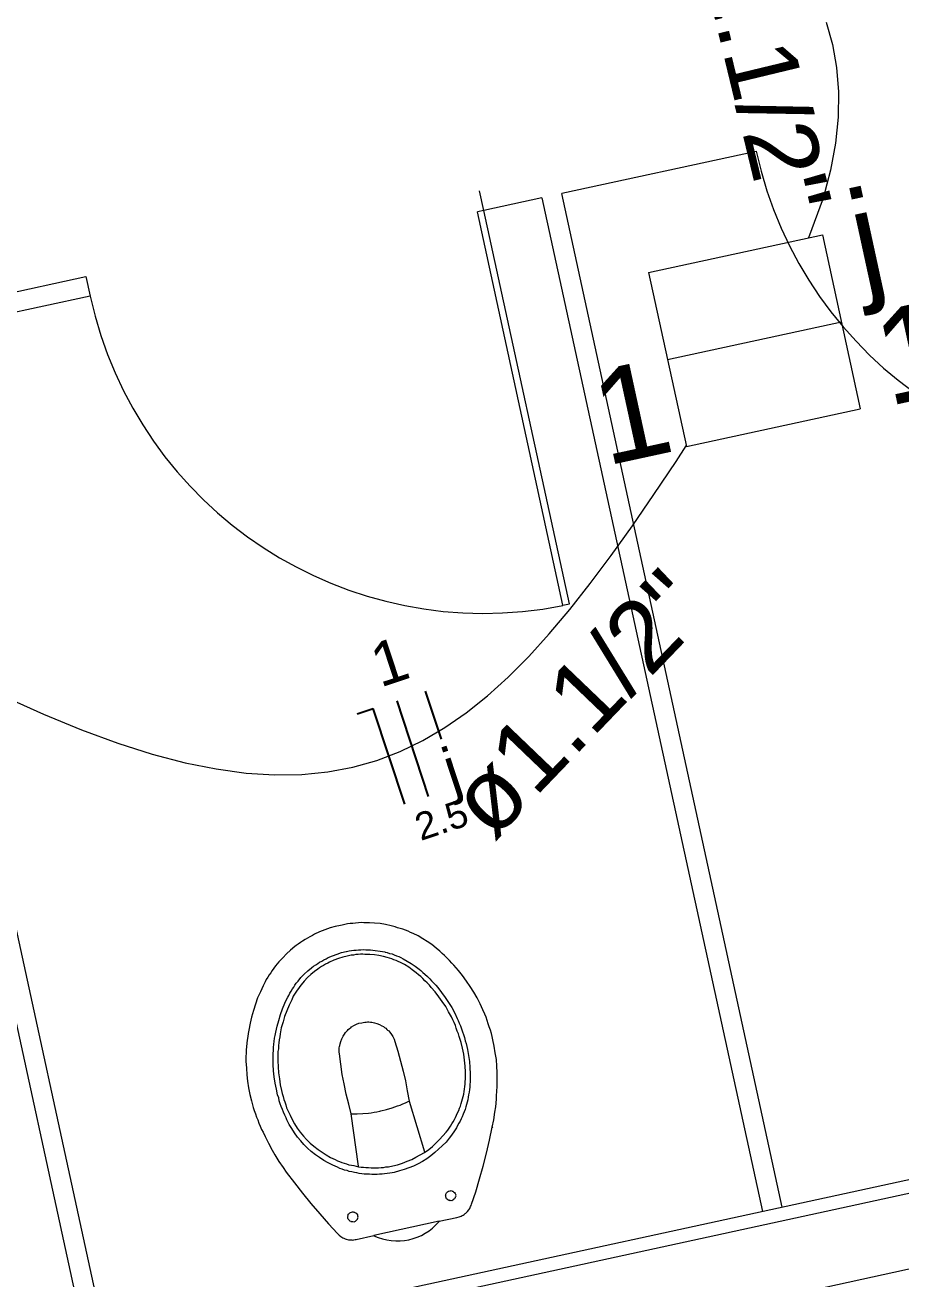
# Model space of a CAD drawing. Header units: millimetres. Extents: x -395 to 1008, y 9 to 692.
# Drawn here: x -32.379 to -31.075, y 51.78 to 53.647 of the extents above; entities that cross this region are included whole.
import ezdxf

# ---------------------------------------------------------------- set-up
doc = ezdxf.new("R2010")
doc.units = ezdxf.units.MM
doc.header["$LTSCALE"] = 0.1
doc.header["$MEASUREMENT"] = 0
for name, color, linetype, lineweight in [('.10 ultra fina', 240, 'Continuous', 5), ('.15', 150, 'Continuous', 15), ('.20', 130, 'Continuous', 5), ('.25', 70, 'Continuous', 5), ('.30', 50, 'Continuous', 5), ('.40 Interno parede', 27, 'Continuous', 5)]:
    doc.layers.add(name, color=color, linetype=linetype, lineweight=lineweight)
doc.styles.add('Arial', font='arial.ttf')

# ---------------------------------------------------------------- blocks, each defined once
blk = doc.blocks.new('eeetet')
at = {"layer": '.10 ultra fina', "color": 240, "lineweight": 5}
for p, q in [((661.9098, 113.5461), (661.6201, 113.4831)), ((661.5043, 113.4579), (661.4979, 113.4872)), ((661.5907, 113.4767), (661.5043, 113.4579)), ((661.5907, 113.4767), (661.919, 111.967)), ((661.9483, 111.9734), (661.6201, 113.4831)), ((661.5043, 113.4579), (661.4945, 113.4558)), ((661.6316, 112.8721), (661.5043, 113.4579)), ((661.6219, 112.87), (661.4945, 113.4558)), ((660.5207, 113.2748), (660.9116, 113.3597)), ((660.9116, 113.3597), (660.918, 113.3304)), ((660.918, 113.3304), (660.617, 113.265)), ((660.5877, 113.2586), (660.916, 111.7489)), ((660.9453, 111.7553), (660.617, 113.265)), ((661.6219, 112.87), (661.6316, 112.8721)), ((661.2906, 112.3932), (661.2828, 112.3915)), ((661.293, 112.3937), (661.2906, 112.3932)), ((661.297, 112.3946), (661.293, 112.3937)), ((661.3009, 112.3954), (661.297, 112.3946)), ((661.3049, 112.3958), (661.3009, 112.3954)), ((661.3089, 112.3962), (661.3049, 112.3958)), ((661.3129, 112.3965), (661.3089, 112.3962)), ((661.3174, 112.397), (661.3129, 112.3965)), ((661.3214, 112.3974), (661.3174, 112.397)), ((661.3255, 112.3972), (661.3214, 112.3974)), ((661.3338, 112.397), (661.3255, 112.3972)), ((661.3415, 112.3966), (661.3338, 112.397)), ((661.3499, 112.3959), (661.3415, 112.3966)), ((661.3579, 112.3945), (661.3499, 112.3959)), ((661.3659, 112.3927), (661.3579, 112.3945)), ((661.3681, 112.3922), (661.3659, 112.3927)), ((661.2415, 112.3743), (661.2379, 112.372)), ((661.2452, 112.3762), (661.2415, 112.3743)), ((661.2489, 112.378), (661.2452, 112.3762)), ((661.252, 112.3802), (661.2489, 112.378)), ((661.2595, 112.3834), (661.252, 112.3802)), ((661.2675, 112.3866), (661.2595, 112.3834)), ((661.2751, 112.3893), (661.2675, 112.3866)), ((661.2828, 112.3915), (661.2751, 112.3893)), ((661.3719, 112.3909), (661.3681, 112.3922)), ((661.3758, 112.3897), (661.3719, 112.3909)), ((661.3796, 112.3885), (661.3758, 112.3897)), ((661.3835, 112.3873), (661.3796, 112.3885)), ((661.3873, 112.3861), (661.3835, 112.3873)), ((661.3913, 112.3844), (661.3873, 112.3861)), ((661.3947, 112.3826), (661.3913, 112.3844)), ((661.3987, 112.3809), (661.3947, 112.3826)), ((661.4061, 112.3774), (661.3987, 112.3809)), ((661.4131, 112.3733), (661.4061, 112.3774)), ((661.2163, 112.3561), (661.2103, 112.3507)), ((661.2228, 112.3616), (661.2163, 112.3561)), ((661.2245, 112.363), (661.2228, 112.3616)), ((661.2276, 112.3652), (661.2245, 112.363)), ((661.2312, 112.3675), (661.2276, 112.3652)), ((661.2343, 112.3697), (661.2312, 112.3675)), ((661.2379, 112.372), (661.2343, 112.3697)), ((661.2996, 112.3542), (661.3035, 112.3551)), ((661.3035, 112.3551), (661.3069, 112.3558)), ((661.3069, 112.3558), (661.3104, 112.3561)), ((661.3104, 112.3561), (661.314, 112.3563)), ((661.314, 112.3563), (661.3175, 112.3566)), ((661.3175, 112.3566), (661.321, 112.3568)), ((661.321, 112.3568), (661.3246, 112.3571)), ((661.3246, 112.3571), (661.3282, 112.3569)), ((661.3282, 112.3569), (661.3353, 112.3569)), ((661.3353, 112.3569), (661.3422, 112.3558)), ((661.3422, 112.3558), (661.3496, 112.3549)), ((661.3496, 112.3549), (661.3565, 112.3538)), ((661.4197, 112.3691), (661.4131, 112.3733)), ((661.4268, 112.3645), (661.4197, 112.3691)), ((661.4331, 112.3592), (661.4268, 112.3645)), ((661.4386, 112.3548), (661.4331, 112.3592)), ((661.199, 112.339), (661.1937, 112.3327)), ((661.2049, 112.3449), (661.199, 112.339)), ((661.2103, 112.3507), (661.2049, 112.3449)), ((661.2537, 112.3345), (661.2569, 112.3363)), ((661.2569, 112.3363), (661.2595, 112.3384)), ((661.2595, 112.3384), (661.2628, 112.3401)), ((661.2628, 112.3401), (661.266, 112.3418)), ((661.266, 112.3418), (661.2692, 112.3435)), ((661.2716, 112.3369), (661.2684, 112.3352)), ((661.2692, 112.3435), (661.2724, 112.3452)), ((661.2744, 112.3385), (661.2716, 112.3369)), ((661.2724, 112.3452), (661.279, 112.3477)), ((661.2809, 112.3415), (661.2744, 112.3385)), ((661.279, 112.3477), (661.2856, 112.3502)), ((661.2875, 112.3439), (661.2809, 112.3415)), ((661.2856, 112.3502), (661.2923, 112.3526)), ((661.2942, 112.3459), (661.2875, 112.3439)), ((661.2923, 112.3526), (661.2991, 112.3541)), ((661.3006, 112.3473), (661.2942, 112.3459)), ((661.2991, 112.3541), (661.2996, 112.3542)), ((661.3065, 112.3486), (661.3006, 112.3473)), ((661.31, 112.3488), (661.3065, 112.3486)), ((661.3134, 112.3496), (661.31, 112.3488)), ((661.3169, 112.3498), (661.3134, 112.3496)), ((661.3205, 112.3501), (661.3169, 112.3498)), ((661.324, 112.3503), (661.3205, 112.3501)), ((661.3271, 112.35), (661.324, 112.3503)), ((661.3343, 112.35), (661.3271, 112.35)), ((661.3411, 112.3494), (661.3343, 112.35)), ((661.3479, 112.3484), (661.3411, 112.3494)), ((661.3549, 112.3468), (661.3479, 112.3484)), ((661.3603, 112.3454), (661.3549, 112.3468)), ((661.3565, 112.3538), (661.3571, 112.3534)), ((661.3571, 112.3534), (661.3603, 112.3526)), ((661.3603, 112.3526), (661.3637, 112.3513)), ((661.3637, 112.3441), (661.3603, 112.3454)), ((661.3637, 112.3513), (661.3674, 112.3506)), ((661.367, 112.3433), (661.3637, 112.3441)), ((661.3703, 112.342), (661.367, 112.3433)), ((661.3674, 112.3506), (661.3708, 112.3492)), ((661.3737, 112.3407), (661.3703, 112.342)), ((661.3708, 112.3492), (661.3741, 112.3479)), ((661.3765, 112.3392), (661.3737, 112.3407)), ((661.3741, 112.3479), (661.3775, 112.3466)), ((661.3799, 112.3379), (661.3765, 112.3392)), ((661.3775, 112.3466), (661.3804, 112.3452)), ((661.3862, 112.3347), (661.3799, 112.3379)), ((661.3804, 112.3452), (661.3838, 112.3434)), ((661.3838, 112.3434), (661.3902, 112.3401)), ((661.3902, 112.3401), (661.3961, 112.3363)), ((661.3961, 112.3363), (661.402, 112.3325)), ((661.4419, 112.3514), (661.4386, 112.3548)), ((661.4457, 112.3481), (661.4419, 112.3514)), ((661.4496, 112.3444), (661.4457, 112.3481)), ((661.4529, 112.341), (661.4496, 112.3444)), ((661.4563, 112.3371), (661.4529, 112.341)), ((661.4596, 112.3338), (661.4563, 112.3371)), ((661.1843, 112.3194), (661.1825, 112.316)), ((661.1867, 112.3225), (661.1843, 112.3194)), ((661.189, 112.3261), (661.1867, 112.3225)), ((661.1914, 112.3292), (661.189, 112.3261)), ((661.1937, 112.3327), (661.1914, 112.3292)), ((661.2318, 112.3154), (661.2368, 112.3206)), ((661.2368, 112.3206), (661.2419, 112.3253)), ((661.2466, 112.3202), (661.2415, 112.3155)), ((661.2419, 112.3253), (661.2475, 112.3301)), ((661.2518, 112.3244), (661.2466, 112.3202)), ((661.2475, 112.3301), (661.248, 112.3302)), ((661.248, 112.3302), (661.2506, 112.3323)), ((661.2506, 112.3323), (661.2537, 112.3345)), ((661.2567, 112.328), (661.2518, 112.3244)), ((661.2593, 112.3301), (661.2567, 112.328)), ((661.2625, 112.3318), (661.2593, 112.3301)), ((661.2652, 112.3335), (661.2625, 112.3318)), ((661.2684, 112.3352), (661.2652, 112.3335)), ((661.3922, 112.3309), (661.3862, 112.3347)), ((661.3976, 112.3269), (661.3922, 112.3309)), ((661.4032, 112.3225), (661.3976, 112.3269)), ((661.402, 112.3325), (661.4076, 112.3281)), ((661.4069, 112.3197), (661.4032, 112.3225)), ((661.4101, 112.3168), (661.4069, 112.3197)), ((661.4076, 112.3281), (661.4101, 112.3261)), ((661.4101, 112.3261), (661.4133, 112.3232)), ((661.4133, 112.3232), (661.4165, 112.3203)), ((661.4165, 112.3203), (661.4203, 112.317)), ((661.463, 112.3299), (661.4596, 112.3338)), ((661.4664, 112.326), (661.463, 112.3299)), ((661.4726, 112.3187), (661.4664, 112.326)), ((661.4785, 112.3102), (661.4726, 112.3187)), ((661.1756, 112.3032), (661.1714, 112.2941)), ((661.1763, 112.3049), (661.1756, 112.3032)), ((661.1784, 112.309), (661.1763, 112.3049)), ((661.1802, 112.3124), (661.1784, 112.309)), ((661.1825, 112.316), (661.1802, 112.3124)), ((661.2191, 112.2984), (661.221, 112.3013)), ((661.221, 112.3013), (661.2229, 112.3043)), ((661.2229, 112.3043), (661.2249, 112.3073)), ((661.2249, 112.3073), (661.2274, 112.3099)), ((661.2281, 112.2993), (661.2261, 112.2968)), ((661.2274, 112.3099), (661.2318, 112.3154)), ((661.23, 112.3023), (661.2281, 112.2993)), ((661.2321, 112.3048), (661.23, 112.3023)), ((661.2365, 112.3103), (661.2321, 112.3048)), ((661.2415, 112.3155), (661.2365, 112.3103)), ((661.4132, 112.314), (661.4101, 112.3168)), ((661.4165, 112.3106), (661.4132, 112.314)), ((661.4197, 112.3077), (661.4165, 112.3106)), ((661.423, 112.3043), (661.4197, 112.3077)), ((661.4203, 112.317), (661.4235, 112.3136)), ((661.4258, 112.3008), (661.423, 112.3043)), ((661.4235, 112.3136), (661.4262, 112.3106)), ((661.4319, 112.294), (661.4258, 112.3008)), ((661.4262, 112.3106), (661.4295, 112.3073)), ((661.4295, 112.3073), (661.4328, 112.3039)), ((661.4328, 112.3039), (661.4356, 112.3004)), ((661.4356, 112.3004), (661.4412, 112.2934)), ((661.4839, 112.3022), (661.4785, 112.3102)), ((661.4893, 112.2937), (661.4839, 112.3022)), ((661.1673, 112.285), (661.1642, 112.2757)), ((661.1714, 112.2941), (661.1673, 112.285)), ((661.2078, 112.2775), (661.2117, 112.2855)), ((661.2117, 112.2855), (661.2121, 112.2861)), ((661.2121, 112.2861), (661.2135, 112.2889)), ((661.2135, 112.2889), (661.2153, 112.2924)), ((661.218, 112.2823), (661.2141, 112.2742)), ((661.2153, 112.2924), (661.2172, 112.2954)), ((661.2172, 112.2954), (661.2191, 112.2984)), ((661.2204, 112.2879), (661.218, 112.2823)), ((661.2223, 112.2909), (661.2204, 112.2879)), ((661.2242, 112.2938), (661.2223, 112.2909)), ((661.2261, 112.2968), (661.2242, 112.2938)), ((661.437, 112.2869), (661.4319, 112.294)), ((661.4422, 112.2798), (661.437, 112.2869)), ((661.4412, 112.2934), (661.4465, 112.2859)), ((661.4465, 112.2859), (661.4517, 112.2783)), ((661.4942, 112.285), (661.4893, 112.2937)), ((661.4987, 112.2763), (661.4942, 112.285)), ((661.1611, 112.2663), (661.1581, 112.2564)), ((661.1642, 112.2757), (661.1611, 112.2663)), ((661.2013, 112.2602), (661.2045, 112.2691)), ((661.2045, 112.2691), (661.2078, 112.2775)), ((661.2108, 112.2659), (661.2075, 112.2575)), ((661.2141, 112.2742), (661.2108, 112.2659)), ((661.4474, 112.2723), (661.4422, 112.2798)), ((661.4516, 112.2645), (661.4474, 112.2723)), ((661.4559, 112.2567), (661.4516, 112.2645)), ((661.4517, 112.2783), (661.4564, 112.2706)), ((661.4564, 112.2706), (661.4608, 112.2624)), ((661.4608, 112.2624), (661.4645, 112.2545)), ((661.5027, 112.2674), (661.4987, 112.2763)), ((661.5056, 112.2609), (661.5027, 112.2674)), ((661.156, 112.2473), (661.1541, 112.2372)), ((661.1581, 112.2564), (661.156, 112.2473)), ((661.1964, 112.2428), (661.1986, 112.2514)), ((661.1986, 112.2514), (661.2013, 112.2602)), ((661.2052, 112.2493), (661.2025, 112.2405)), ((661.2075, 112.2575), (661.2052, 112.2493)), ((661.3072, 112.2418), (661.3107, 112.2441)), ((661.3107, 112.2441), (661.3144, 112.2459)), ((661.3144, 112.2459), (661.3182, 112.2473)), ((661.3182, 112.2473), (661.3222, 112.2481)), ((661.3222, 112.2481), (661.3246, 112.2486)), ((661.3246, 112.2486), (661.327, 112.2492)), ((661.327, 112.2492), (661.3291, 112.2491)), ((661.3291, 112.2491), (661.3311, 112.2495)), ((661.3311, 112.2495), (661.3331, 112.2495)), ((661.3331, 112.2495), (661.3353, 112.2489)), ((661.3353, 112.2489), (661.3373, 112.2488)), ((661.3373, 112.2488), (661.3411, 112.2481)), ((661.3411, 112.2481), (661.3449, 112.2469)), ((661.3449, 112.2469), (661.3488, 112.2457)), ((661.3488, 112.2457), (661.3523, 112.2434)), ((661.3523, 112.2434), (661.3546, 112.2424)), ((661.4578, 112.2525), (661.4559, 112.2567)), ((661.4597, 112.2483), (661.4578, 112.2525)), ((661.4617, 112.2442), (661.4597, 112.2483)), ((661.4631, 112.2399), (661.4617, 112.2442)), ((661.4645, 112.2545), (661.4657, 112.2517)), ((661.4657, 112.2517), (661.4676, 112.2475)), ((661.4676, 112.2475), (661.4695, 112.2433)), ((661.4695, 112.2433), (661.471, 112.239)), ((661.5077, 112.2562), (661.5056, 112.2609)), ((661.5092, 112.2514), (661.5077, 112.2562)), ((661.5108, 112.2466), (661.5092, 112.2514)), ((661.5123, 112.2419), (661.5108, 112.2466)), ((661.1526, 112.2276), (661.1517, 112.2223)), ((661.1531, 112.2323), (661.1526, 112.2276)), ((661.1541, 112.2372), (661.1531, 112.2323)), ((661.1921, 112.2203), (661.1926, 112.225)), ((661.1926, 112.225), (661.1932, 112.2293)), ((661.1932, 112.2293), (661.1942, 112.2341)), ((661.1942, 112.2341), (661.1964, 112.2428)), ((661.2003, 112.2272), (661.1992, 112.2229)), ((661.2009, 112.2315), (661.2003, 112.2272)), ((661.2025, 112.2405), (661.2009, 112.2315)), ((661.2913, 112.2204), (661.2925, 112.2243)), ((661.2925, 112.2243), (661.2947, 112.2283)), ((661.2947, 112.2283), (661.2966, 112.2313)), ((661.2966, 112.2313), (661.2982, 112.2337)), ((661.2982, 112.2337), (661.2994, 112.235)), ((661.2994, 112.235), (661.3012, 112.2364)), ((661.3012, 112.2364), (661.3023, 112.2382)), ((661.3023, 112.2382), (661.3041, 112.2396)), ((661.3041, 112.2396), (661.3059, 112.2405)), ((661.3059, 112.2405), (661.3072, 112.2418)), ((661.3546, 112.2424), (661.3564, 112.2412)), ((661.3564, 112.2412), (661.3582, 112.2401)), ((661.3582, 112.2401), (661.3596, 112.2383)), ((661.3596, 112.2383), (661.3609, 112.2371)), ((661.3609, 112.2371), (661.3627, 112.2359)), ((661.3627, 112.2359), (661.3641, 112.2342)), ((661.3641, 112.2342), (661.3664, 112.2306)), ((661.3664, 112.2306), (661.3686, 112.2275)), ((661.3686, 112.2275), (661.3704, 112.2238)), ((661.4646, 112.2356), (661.4631, 112.2399)), ((661.4665, 112.2314), (661.4646, 112.2356)), ((661.4674, 112.2275), (661.4665, 112.2314)), ((661.4702, 112.2189), (661.4674, 112.2275)), ((661.471, 112.239), (661.4724, 112.2347)), ((661.4724, 112.2347), (661.4739, 112.2304)), ((661.4739, 112.2304), (661.4753, 112.2261)), ((661.4753, 112.2261), (661.4764, 112.2213)), ((661.5139, 112.2371), (661.5123, 112.2419)), ((661.5154, 112.2323), (661.5139, 112.2371)), ((661.5165, 112.2274), (661.5154, 112.2323)), ((661.5175, 112.2225), (661.5165, 112.2274)), ((661.1508, 112.2124), (661.1503, 112.2077)), ((661.1503, 112.2077), (661.1504, 112.2026)), ((661.1512, 112.2176), (661.1508, 112.2124)), ((661.1517, 112.2223), (661.1512, 112.2176)), ((661.1904, 112.2021), (661.1909, 112.2068)), ((661.1909, 112.2068), (661.191, 112.2114)), ((661.191, 112.2114), (661.1915, 112.2161)), ((661.1915, 112.2161), (661.1921, 112.2203)), ((661.1981, 112.2093), (661.1974, 112.2051)), ((661.1987, 112.2182), (661.1981, 112.214)), ((661.1981, 112.214), (661.1981, 112.2093)), ((661.1992, 112.2229), (661.1987, 112.2182)), ((661.2887, 112.2065), (661.2888, 112.2086)), ((661.2887, 112.2045), (661.2887, 112.2065)), ((661.2888, 112.2107), (661.2894, 112.2128)), ((661.2888, 112.2086), (661.2888, 112.2107)), ((661.2894, 112.2128), (661.2896, 112.2144)), ((661.2896, 112.2144), (661.2901, 112.2166)), ((661.2901, 112.2166), (661.2913, 112.2204)), ((661.3704, 112.2238), (661.3718, 112.22)), ((661.3718, 112.22), (661.3759, 112.2056)), ((661.3759, 112.2056), (661.3801, 112.1911)), ((661.4722, 112.2101), (661.4702, 112.2189)), ((661.4741, 112.2013), (661.4722, 112.2101)), ((661.4764, 112.2213), (661.4778, 112.217)), ((661.4778, 112.217), (661.4797, 112.2082)), ((661.4797, 112.2082), (661.4812, 112.1993)), ((661.5196, 112.2133), (661.5175, 112.2225)), ((661.5212, 112.2034), (661.5196, 112.2133)), ((661.1504, 112.2026), (661.1499, 112.1979)), ((661.1499, 112.1979), (661.1499, 112.1907)), ((661.1499, 112.1907), (661.1506, 112.1806)), ((661.1904, 112.1975), (661.1904, 112.2021)), ((661.1905, 112.1949), (661.1904, 112.1975)), ((661.1904, 112.1857), (661.1905, 112.1949)), ((661.1974, 112.2051), (661.1974, 112.2005)), ((661.1974, 112.2005), (661.1974, 112.1913)), ((661.1974, 112.1913), (661.1977, 112.1827)), ((661.2892, 112.202), (661.2887, 112.2045)), ((661.291, 112.1866), (661.2892, 112.202)), ((661.3801, 112.1911), (661.3839, 112.1761)), ((661.4755, 112.1924), (661.4741, 112.2013)), ((661.4764, 112.1834), (661.4755, 112.1924)), ((661.4812, 112.1993), (661.4826, 112.1904)), ((661.4826, 112.1904), (661.4835, 112.1814)), ((661.5228, 112.1935), (661.5212, 112.2034)), ((661.5235, 112.1834), (661.5228, 112.1935)), ((662.9221, 112.1851), (659.9417, 111.5371)), ((661.1506, 112.1806), (661.1512, 112.1705)), ((661.1512, 112.1705), (661.1523, 112.161)), ((661.1909, 112.1766), (661.1904, 112.1857)), ((661.1918, 112.1676), (661.1909, 112.1766)), ((661.1977, 112.1827), (661.1982, 112.1736)), ((661.1982, 112.1736), (661.1996, 112.1647)), ((661.2933, 112.1712), (661.291, 112.1866)), ((661.2959, 112.1569), (661.2933, 112.1712)), ((661.3839, 112.1761), (661.3875, 112.1615)), ((661.4768, 112.1748), (661.4764, 112.1834)), ((661.4768, 112.1676), (661.4768, 112.1748)), ((661.4835, 112.1814), (661.484, 112.1722)), ((661.484, 112.1722), (661.4839, 112.163)), ((661.5241, 112.1738), (661.5235, 112.1834)), ((661.5242, 112.1636), (661.5241, 112.1738)), ((662.9263, 112.1656), (659.9264, 111.5133)), ((661.1523, 112.161), (661.1539, 112.1511)), ((661.1539, 112.1511), (661.1556, 112.1413)), ((661.1933, 112.1582), (661.1918, 112.1676)), ((661.1952, 112.1494), (661.1933, 112.1582)), ((661.1996, 112.1647), (661.201, 112.1558)), ((661.201, 112.1558), (661.2029, 112.147)), ((661.2992, 112.1418), (661.2959, 112.1569)), ((661.3875, 112.1615), (661.3902, 112.1468)), ((661.4751, 112.1493), (661.4759, 112.1531)), ((661.4759, 112.1531), (661.4761, 112.1567)), ((661.4761, 112.1567), (661.4763, 112.1604)), ((661.4763, 112.1604), (661.4766, 112.164)), ((661.4766, 112.164), (661.4768, 112.1676)), ((661.4832, 112.1521), (661.483, 112.1485)), ((661.4834, 112.1563), (661.4832, 112.1521)), ((661.4836, 112.1599), (661.4834, 112.1563)), ((661.4839, 112.163), (661.4836, 112.1599)), ((661.5235, 112.1455), (661.5238, 112.1538)), ((661.5238, 112.1538), (661.5242, 112.1636)), ((661.1556, 112.1413), (661.1582, 112.1316)), ((661.1582, 112.1316), (661.1608, 112.1219)), ((661.1971, 112.1406), (661.1952, 112.1494)), ((661.1986, 112.1363), (661.1971, 112.1406)), ((661.1995, 112.1319), (661.1986, 112.1363)), ((661.201, 112.1276), (661.1995, 112.1319)), ((661.2029, 112.147), (661.2039, 112.1426)), ((661.2039, 112.1426), (661.2053, 112.1383)), ((661.2053, 112.1383), (661.2063, 112.1339)), ((661.2063, 112.1339), (661.2076, 112.1301)), ((661.303, 112.1268), (661.2992, 112.1418)), ((661.3902, 112.1468), (661.393, 112.1315)), ((661.3912, 112.1306), (661.393, 112.1315)), ((661.393, 112.1315), (661.4156, 112.0561)), ((661.4706, 112.1279), (661.4714, 112.1311)), ((661.4714, 112.1311), (661.4726, 112.135)), ((661.4726, 112.135), (661.4735, 112.1382)), ((661.4735, 112.1382), (661.4742, 112.142)), ((661.4742, 112.142), (661.4749, 112.1457)), ((661.4749, 112.1457), (661.4751, 112.1493)), ((661.4801, 112.1335), (661.4794, 112.1298)), ((661.4808, 112.1373), (661.4801, 112.1335)), ((661.4815, 112.141), (661.4808, 112.1373)), ((661.4823, 112.1448), (661.4815, 112.141)), ((661.483, 112.1485), (661.4823, 112.1448)), ((661.5219, 112.1227), (661.5229, 112.1342)), ((661.5229, 112.1342), (661.5232, 112.1399)), ((661.5232, 112.1399), (661.5235, 112.1455)), ((661.1608, 112.1219), (661.1623, 112.1172)), ((661.1623, 112.1172), (661.1639, 112.1124)), ((661.1639, 112.1124), (661.1654, 112.1076)), ((661.2024, 112.1233), (661.201, 112.1276)), ((661.2044, 112.1191), (661.2024, 112.1233)), ((661.2058, 112.1148), (661.2044, 112.1191)), ((661.2077, 112.1107), (661.2058, 112.1148)), ((661.2076, 112.1301), (661.2091, 112.1258)), ((661.2091, 112.1258), (661.2105, 112.1215)), ((661.2105, 112.1215), (661.2124, 112.1173)), ((661.2124, 112.1173), (661.2155, 112.1103)), ((661.3066, 112.1127), (661.303, 112.1268)), ((661.3066, 112.1127), (661.3153, 112.1125)), ((661.3174, 112.0347), (661.3066, 112.1127)), ((661.3153, 112.1125), (661.3239, 112.1129)), ((661.3239, 112.1129), (661.3324, 112.1137)), ((661.3324, 112.1137), (661.3365, 112.1141)), ((661.3365, 112.1141), (661.3409, 112.115)), ((661.3409, 112.115), (661.3449, 112.1154)), ((661.3449, 112.1154), (661.3493, 112.1164)), ((661.3493, 112.1164), (661.3507, 112.1167)), ((661.3507, 112.1167), (661.3594, 112.1191)), ((661.3594, 112.1191), (661.3676, 112.1214)), ((661.3676, 112.1214), (661.3757, 112.1242)), ((661.3757, 112.1242), (661.3795, 112.1255)), ((661.3795, 112.1255), (661.3837, 112.1274)), ((661.3837, 112.1274), (661.3875, 112.1288)), ((661.3875, 112.1288), (661.3912, 112.1306)), ((661.4636, 112.1105), (661.4649, 112.1139)), ((661.4649, 112.1139), (661.4667, 112.1173)), ((661.4667, 112.1173), (661.4681, 112.1207)), ((661.4681, 112.1207), (661.4694, 112.124)), ((661.4694, 112.124), (661.4706, 112.1279)), ((661.4735, 112.1122), (661.4718, 112.1082)), ((661.4748, 112.1155), (661.4735, 112.1122)), ((661.4761, 112.1189), (661.4748, 112.1155)), ((661.4773, 112.1227), (661.4761, 112.1189)), ((661.4781, 112.1264), (661.4773, 112.1227)), ((661.4794, 112.1298), (661.4781, 112.1264)), ((661.5189, 112.1036), (661.5205, 112.1147)), ((661.5205, 112.1147), (661.5219, 112.1227)), ((661.1654, 112.1076), (661.1674, 112.1034)), ((661.1674, 112.1034), (661.1689, 112.0986)), ((661.1689, 112.0986), (661.171, 112.094)), ((661.171, 112.094), (661.173, 112.0893)), ((661.2097, 112.1065), (661.2077, 112.1107)), ((661.2108, 112.1036), (661.2097, 112.1065)), ((661.2144, 112.0967), (661.2108, 112.1036)), ((661.2183, 112.0904), (661.2144, 112.0967)), ((661.2155, 112.1103), (661.2189, 112.1039)), ((661.2189, 112.1039), (661.2224, 112.0975)), ((661.2224, 112.0975), (661.2263, 112.0912)), ((661.4525, 112.0912), (661.4544, 112.0942)), ((661.4544, 112.0942), (661.4567, 112.0977)), ((661.4567, 112.0977), (661.4586, 112.1007)), ((661.4586, 112.1007), (661.4604, 112.1042)), ((661.4604, 112.1042), (661.4618, 112.1071)), ((661.4618, 112.1071), (661.4636, 112.1105)), ((661.465, 112.0949), (661.4632, 112.0915)), ((661.4668, 112.0984), (661.465, 112.0949)), ((661.4687, 112.1014), (661.4668, 112.0984)), ((661.4705, 112.1048), (661.4687, 112.1014)), ((661.4718, 112.1082), (661.4705, 112.1048)), ((661.5167, 112.0924), (661.5189, 112.1036)), ((661.173, 112.0893), (661.1754, 112.0852)), ((661.1754, 112.0852), (661.1784, 112.0787)), ((661.1784, 112.0787), (661.1836, 112.0686)), ((661.2222, 112.0841), (661.2183, 112.0904)), ((661.2266, 112.0779), (661.2222, 112.0841)), ((661.2263, 112.0912), (661.2306, 112.0854)), ((661.2314, 112.0723), (661.2266, 112.0779)), ((661.2306, 112.0854), (661.2355, 112.0793)), ((661.2355, 112.0793), (661.2402, 112.0742)), ((661.4382, 112.0743), (661.4432, 112.0795)), ((661.4432, 112.0795), (661.4482, 112.0852)), ((661.4526, 112.0764), (661.4478, 112.0702)), ((661.4482, 112.0852), (661.4506, 112.0882)), ((661.4506, 112.0882), (661.4525, 112.0912)), ((661.4546, 112.0789), (661.4526, 112.0764)), ((661.457, 112.082), (661.4546, 112.0789)), ((661.4593, 112.0855), (661.457, 112.082)), ((661.4612, 112.0885), (661.4593, 112.0855)), ((661.4632, 112.0915), (661.4612, 112.0885)), ((661.5127, 112.0731), (661.5167, 112.0924)), ((661.5162, 112.0923), (661.5167, 112.0924)), ((661.5168, 112.0919), (661.5162, 112.0923)), ((661.5167, 112.0924), (661.5166, 112.0929)), ((661.5166, 112.0929), (661.5172, 112.0925)), ((661.5173, 112.092), (661.5168, 112.0919)), ((661.5172, 112.0925), (661.5173, 112.092)), ((659.9498, 111.4058), (662.9497, 112.0581)), ((661.1836, 112.0686), (661.1889, 112.0585)), ((661.1889, 112.0585), (661.1931, 112.0512)), ((661.2362, 112.0667), (661.2314, 112.0723)), ((661.2415, 112.0612), (661.2362, 112.0667)), ((661.2402, 112.0742), (661.2455, 112.0687)), ((661.2472, 112.0563), (661.2415, 112.0612)), ((661.2455, 112.0687), (661.2511, 112.0643)), ((661.2534, 112.0515), (661.2472, 112.0563)), ((661.2511, 112.0643), (661.2572, 112.0595)), ((661.2572, 112.0595), (661.2633, 112.0552)), ((661.4158, 112.0551), (661.422, 112.0595)), ((661.422, 112.0595), (661.4277, 112.0638)), ((661.4277, 112.0638), (661.4332, 112.0691)), ((661.4368, 112.0597), (661.4312, 112.0549)), ((661.4332, 112.0691), (661.4382, 112.0743)), ((661.4423, 112.0649), (661.4368, 112.0597)), ((661.4478, 112.0702), (661.4423, 112.0649)), ((661.5082, 112.0537), (661.5127, 112.0731)), ((661.1931, 112.0512), (661.1987, 112.0417)), ((661.1987, 112.0417), (661.2053, 112.0324)), ((661.2594, 112.0472), (661.2534, 112.0515)), ((661.266, 112.043), (661.2594, 112.0472)), ((661.2633, 112.0552), (661.2692, 112.0514)), ((661.2724, 112.0393), (661.266, 112.043)), ((661.2692, 112.0514), (661.2757, 112.0476)), ((661.2792, 112.0361), (661.2724, 112.0393)), ((661.2757, 112.0476), (661.2791, 112.0458)), ((661.2791, 112.0458), (661.2825, 112.0445)), ((661.2825, 112.0445), (661.286, 112.0427)), ((661.286, 112.0427), (661.2893, 112.0414)), ((661.2893, 112.0414), (661.2927, 112.0401)), ((661.2927, 112.0401), (661.296, 112.0388)), ((661.296, 112.0388), (661.2998, 112.038)), ((661.2998, 112.038), (661.3031, 112.0367)), ((661.3758, 112.0367), (661.3829, 112.0392)), ((661.3829, 112.0392), (661.39, 112.0418)), ((661.39, 112.0418), (661.3967, 112.0443)), ((661.3967, 112.0443), (661.4031, 112.0477)), ((661.4062, 112.0382), (661.3993, 112.0346)), ((661.4031, 112.0477), (661.4095, 112.0512)), ((661.4126, 112.0416), (661.4062, 112.0382)), ((661.4095, 112.0512), (661.4158, 112.0551)), ((661.4194, 112.0456), (661.4126, 112.0416)), ((661.4251, 112.05), (661.4194, 112.0456)), ((661.4312, 112.0549), (661.4251, 112.05)), ((661.5031, 112.0347), (661.5082, 112.0537)), ((661.2053, 112.0324), (661.2099, 112.0257)), ((661.2099, 112.0257), (661.222, 112.0099)), ((661.2827, 112.0343), (661.2792, 112.0361)), ((661.286, 112.033), (661.2827, 112.0343)), ((661.2895, 112.0312), (661.286, 112.033)), ((661.2933, 112.03), (661.2895, 112.0312)), ((661.2967, 112.0287), (661.2933, 112.03)), ((661.3004, 112.028), (661.2967, 112.0287)), ((661.3038, 112.0266), (661.3004, 112.028)), ((661.3031, 112.0367), (661.3069, 112.036)), ((661.3075, 112.0259), (661.3038, 112.0266)), ((661.3069, 112.036), (661.3106, 112.0353)), ((661.3113, 112.0252), (661.3075, 112.0259)), ((661.3106, 112.0353), (661.3139, 112.0345)), ((661.315, 112.0245), (661.3113, 112.0252)), ((661.3139, 112.0345), (661.3176, 112.0337)), ((661.3187, 112.0238), (661.315, 112.0245)), ((661.3176, 112.0337), (661.3213, 112.033)), ((661.3225, 112.023), (661.3187, 112.0238)), ((661.3213, 112.033), (661.325, 112.0328)), ((661.3261, 112.0228), (661.3225, 112.023)), ((661.325, 112.0328), (661.3286, 112.0325)), ((661.3302, 112.0227), (661.3261, 112.0228)), ((661.3286, 112.0325), (661.3322, 112.0323)), ((661.3339, 112.0224), (661.3302, 112.0227)), ((661.3322, 112.0323), (661.3364, 112.0322)), ((661.3375, 112.0222), (661.3339, 112.0224)), ((661.3364, 112.0322), (661.34, 112.032)), ((661.3411, 112.022), (661.3375, 112.0222)), ((661.34, 112.032), (661.3435, 112.0322)), ((661.3452, 112.0223), (661.3411, 112.022)), ((661.3435, 112.0322), (661.3471, 112.032)), ((661.3487, 112.0226), (661.3452, 112.0223)), ((661.3471, 112.032), (661.3512, 112.0323)), ((661.3528, 112.0225), (661.3487, 112.0226)), ((661.3512, 112.0323), (661.3547, 112.0326)), ((661.3562, 112.0232), (661.3528, 112.0225)), ((661.3547, 112.0326), (661.3581, 112.0333)), ((661.3602, 112.0236), (661.3562, 112.0232)), ((661.3581, 112.0333), (661.3621, 112.0337)), ((661.3642, 112.0239), (661.3602, 112.0236)), ((661.3621, 112.0337), (661.3685, 112.0351)), ((661.3677, 112.0247), (661.3642, 112.0239)), ((661.3706, 112.0253), (661.3677, 112.0247)), ((661.3685, 112.0351), (661.3758, 112.0367)), ((661.3783, 112.0275), (661.3706, 112.0253)), ((661.3855, 112.0296), (661.3783, 112.0275)), ((661.3922, 112.032), (661.3855, 112.0296)), ((661.3993, 112.0346), (661.3922, 112.032)), ((661.4976, 112.0156), (661.5031, 112.0347)), ((661.222, 112.0099), (661.2341, 111.9941)), ((661.492, 111.9964), (661.4976, 112.0156)), ((661.2341, 111.9941), (661.2466, 111.9789)), ((661.4471, 111.9913), (661.4475, 111.9919)), ((661.4473, 111.9903), (661.4471, 111.9913)), ((661.4476, 111.9888), (661.4473, 111.9903)), ((661.4475, 111.9919), (661.4477, 111.993)), ((661.4479, 111.9874), (661.4476, 111.9888)), ((661.4477, 111.993), (661.4481, 111.9936)), ((661.4487, 111.986), (661.4479, 111.9874)), ((661.4481, 111.9936), (661.4484, 111.9946)), ((661.4484, 111.9946), (661.4488, 111.9952)), ((661.45, 111.9848), (661.4487, 111.986)), ((661.4488, 111.9952), (661.45, 111.9965)), ((661.45, 111.9965), (661.4514, 111.9973)), ((661.4506, 111.9844), (661.45, 111.9848)), ((661.4518, 111.9836), (661.4506, 111.9844)), ((661.4514, 111.9973), (661.4533, 111.9978)), ((661.4523, 111.9837), (661.4518, 111.9836)), ((661.4534, 111.9834), (661.4523, 111.9837)), ((661.4533, 111.9978), (661.4543, 111.998)), ((661.454, 111.9831), (661.4534, 111.9834)), ((661.455, 111.9833), (661.454, 111.9831)), ((661.4543, 111.998), (661.4553, 111.9982)), ((661.4565, 111.9831), (661.455, 111.9833)), ((661.4553, 111.9982), (661.4564, 111.9979)), ((661.4564, 111.9979), (661.457, 111.9975)), ((661.4579, 111.9839), (661.4565, 111.9831)), ((661.457, 111.9975), (661.4581, 111.9972)), ((661.4592, 111.9847), (661.4579, 111.9839)), ((661.4581, 111.9972), (661.4587, 111.9969)), ((661.4587, 111.9969), (661.4592, 111.9965)), ((661.4592, 111.9965), (661.4605, 111.9952)), ((661.4605, 111.986), (661.4592, 111.9847)), ((661.4605, 111.9952), (661.4614, 111.9939)), ((661.4609, 111.9866), (661.4605, 111.986)), ((661.4613, 111.9872), (661.4609, 111.9866)), ((661.4615, 111.9883), (661.4613, 111.9872)), ((661.4614, 111.9939), (661.4623, 111.992)), ((661.4619, 111.9889), (661.4615, 111.9883)), ((661.4622, 111.99), (661.4619, 111.9889)), ((661.4623, 111.992), (661.462, 111.9909)), ((661.462, 111.9909), (661.4622, 111.99)), ((661.4858, 111.9777), (661.492, 111.9964)), ((661.2466, 111.9789), (661.2597, 111.9633)), ((661.2597, 111.9633), (661.2726, 111.9487)), ((661.302, 111.9618), (661.3023, 111.9629)), ((661.3023, 111.9629), (661.3032, 111.9636)), ((661.3032, 111.9636), (661.3044, 111.9649)), ((661.3044, 111.9649), (661.3058, 111.9657)), ((661.3058, 111.9657), (661.3073, 111.966)), ((661.3073, 111.966), (661.3087, 111.9663)), ((661.3087, 111.9663), (661.3097, 111.9665)), ((661.3097, 111.9665), (661.3103, 111.9661)), ((661.3103, 111.9661), (661.3114, 111.9659)), ((661.3114, 111.9659), (661.312, 111.9655)), ((661.312, 111.9655), (661.3131, 111.9652)), ((661.3131, 111.9652), (661.3137, 111.9648)), ((661.3137, 111.9648), (661.3149, 111.9636)), ((661.3149, 111.9636), (661.3158, 111.9622)), ((661.4748, 111.9625), (661.4761, 111.9638)), ((661.4761, 111.9638), (661.4774, 111.9646)), ((661.4774, 111.9646), (661.4799, 111.9672)), ((661.4799, 111.9672), (661.482, 111.9697)), ((661.482, 111.9697), (661.4831, 111.9715)), ((661.4831, 111.9715), (661.4839, 111.9727)), ((661.4839, 111.9727), (661.4845, 111.9744)), ((661.4845, 111.9744), (661.4852, 111.976)), ((661.4852, 111.976), (661.4858, 111.9777)), ((661.2726, 111.9487), (661.286, 111.9343)), ((661.3015, 111.9596), (661.3019, 111.9602)), ((661.3017, 111.9586), (661.3015, 111.9596)), ((661.3015, 111.9571), (661.3017, 111.9586)), ((661.3023, 111.9557), (661.3015, 111.9571)), ((661.3016, 111.9612), (661.302, 111.9618)), ((661.3019, 111.9602), (661.3016, 111.9612)), ((661.3031, 111.9544), (661.3023, 111.9557)), ((661.3044, 111.9531), (661.3031, 111.9544)), ((661.305, 111.9527), (661.3044, 111.9531)), ((661.3057, 111.9518), (661.305, 111.9527)), ((661.3067, 111.9521), (661.3057, 111.9518)), ((661.3073, 111.9517), (661.3067, 111.9521)), ((661.3084, 111.9514), (661.3073, 111.9517)), ((661.3089, 111.9515), (661.3084, 111.9514)), ((661.3104, 111.9513), (661.3089, 111.9515)), ((661.3123, 111.9522), (661.3104, 111.9513)), ((661.3137, 111.9531), (661.3123, 111.9522)), ((661.3149, 111.9544), (661.3137, 111.9531)), ((661.3153, 111.9549), (661.3149, 111.9544)), ((661.3157, 111.9555), (661.3153, 111.9549)), ((661.3159, 111.9566), (661.3157, 111.9555)), ((661.3158, 111.9622), (661.3162, 111.9603)), ((661.3163, 111.9572), (661.3159, 111.9566)), ((661.3164, 111.9593), (661.3161, 111.9582)), ((661.3161, 111.9582), (661.3163, 111.9572)), ((661.3162, 111.9603), (661.3164, 111.9593)), ((661.4376, 111.9524), (661.3404, 111.9312)), ((661.4376, 111.9524), (661.464, 111.9581)), ((661.464, 111.9581), (661.4674, 111.9589)), ((661.4674, 111.9589), (661.4703, 111.96)), ((661.4703, 111.96), (661.4721, 111.9609)), ((661.4721, 111.9609), (661.4735, 111.9617)), ((661.4735, 111.9617), (661.4748, 111.9625)), ((661.286, 111.9343), (661.2886, 111.9317)), ((661.2886, 111.9317), (661.2911, 111.9297)), ((661.2911, 111.9297), (661.2929, 111.9286)), ((661.2929, 111.9286), (661.2941, 111.9278)), ((661.2941, 111.9278), (661.2957, 111.9272)), ((661.2957, 111.9272), (661.2974, 111.9265)), ((661.2974, 111.9265), (661.2991, 111.9258)), ((661.2991, 111.9258), (661.3024, 111.925)), ((661.3125, 111.9252), (661.314, 111.9255)), ((661.314, 111.9255), (661.3404, 111.9312)), ((661.3024, 111.925), (661.3055, 111.9247)), ((661.3055, 111.9247), (661.3076, 111.9246)), ((661.3076, 111.9246), (661.3091, 111.9244)), ((661.3091, 111.9244), (661.3106, 111.9248)), ((661.3106, 111.9248), (661.3125, 111.9252))]:
    blk.add_line(p, q, dxfattribs=at)
for centre, radius, start, end in [((662.4961, 113.6736), 0.6, 192.2675, 281.3125), ((661.5043, 113.4579), 0.6, 192.2675, 281.3125), ((661.375, 112.0053), 0.0822, 245.0199, 319.5152)]:
    blk.add_arc(centre, radius, start, end, dxfattribs=at)

msp = doc.modelspace()

# ---------------------------------------------------------------- linework, layer by layer
at = {"layer": '.15', "color": 150, "lineweight": 15}
for p, q in [((-31.4503, 53.2787), (-31.1914, 53.335)), ((-31.1914, 53.335), (-31.1351, 53.0761)), ((-31.4503, 53.2787), (-31.394, 53.0198)), ((-31.4222, 53.1493), (-31.1632, 53.2056)), ((-31.394, 53.0198), (-31.1351, 53.0761))]:
    msp.add_line(p, q, dxfattribs=at)
at = {"layer": '.20', "color": 130, "lineweight": 20}
for points in [[(-31.1857, 53.652), (-31.1766, 53.6187), (-31.1705, 53.5841), (-31.1677, 53.548), (-31.1681, 53.5105), (-31.172, 53.4716), (-31.1794, 53.4312), (-31.1905, 53.3894), (-31.212, 53.3305)], [(-32.411, 52.648), (-32.3514, 52.6211), (-32.2947, 52.5977), (-32.2408, 52.5779), (-32.1895, 52.5616), (-32.1406, 52.5488), (-32.0941, 52.5394), (-32.0498, 52.5334), (-32.0074, 52.5307), (-31.9669, 52.5313), (-31.928, 52.5351), (-31.8907, 52.5421), (-31.8548, 52.5522), (-31.8201, 52.5654), (-31.7865, 52.5817), (-31.7537, 52.601), (-31.7218, 52.6232), (-31.6904, 52.6483), (-31.6595, 52.6763), (-31.6288, 52.7071), (-31.5983, 52.7407), (-31.5678, 52.777), (-31.5371, 52.8159), (-31.5061, 52.8575), (-31.4745, 52.9017), (-31.4424, 52.9484), (-31.4094, 52.9976), (-31.3942, 53.0207)]]:
    msp.add_lwpolyline(points, dxfattribs=at)
at = {"layer": '.25', "color": 70, "lineweight": 25}
for p, q in [((-31.7588, 52.5839), (-31.7823, 52.6551)), ((-31.8842, 52.6215), (-31.8605, 52.6293)), ((-31.8135, 52.4868), (-31.8605, 52.6293)), ((-31.7779, 52.4986), (-31.8249, 52.641))]:
    msp.add_line(p, q, dxfattribs=at)

# ---------------------------------------------------------------- block references
at = {"layer": '.30'}
msp.add_blockref('eeetet', (-693.1998, -60.0867), dxfattribs=at)

# ---------------------------------------------------------------- texts
at = {"layer": '.40 Interno parede', "color": 27, "line_spacing_factor": 0.9, "style": 'Arial'}
for s, insert, char_height, width, attachment_point, rotation in [('ø1.1/2"', (-31.3376, 53.586), 0.1059, 0.925083, 8, 283.5573), ('j', (-31.1237, 53.2147), 0.1412, 0.086646, 7, 12.2675), ('18', (-31.0939, 53.0775), 0.1412, 0.433799, 7, 12.2675), ('1', (-31.5146, 52.9906), 0.1412, 0.216899, 7, 12.2675), ('ø1.1/2"', (-31.5169, 52.5991), 0.1059, 0.925083, 8, 46.2095), ('1', (-31.826, 52.6684), 0.0653, 0.100107, 8, 18.2549), ('j', (-31.7273, 52.4888), 0.0653, 0.03999, 8, 18.2549), ('2.5', (-31.7522, 52.4439), 0.04059, 0.152915, 8, 18.2549)]:
    msp.add_mtext(s, dxfattribs=dict(at, insert=insert, char_height=char_height, width=width, attachment_point=attachment_point, rotation=rotation))

doc.saveas('drawing.dxf')
